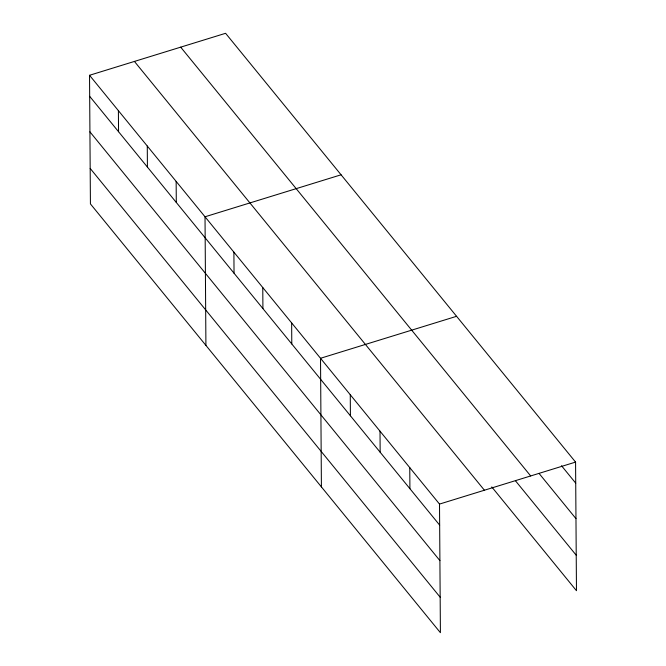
<?xml version="1.0" encoding="UTF-8"?>
<svg xmlns="http://www.w3.org/2000/svg" width="666" height="666" viewBox="0 0 666 666"><rect width="100%" height="100%" fill="white"/><g stroke="black" fill="none" stroke-linecap="round" stroke-linejoin="round"><path stroke-width="1" d="M89.527 75.283L439.51 504.079L440.409 632.7L90.426 203.904L89.527 75.283L225.591 33.3L575.574 462.096L576.473 590.717L491.758 486.921M341.084 174.8L205.02 216.783L205.919 345.404M456.576 316.308L320.521 358.283L321.412 486.913M439.51 504.079L575.574 462.096M561.496 465.725L575.724 483.15M539.11 473.484L575.973 518.648M180.686 47.153L530.677 475.949M515.434 480.744L576.223 555.219M134.424 61.43L484.415 490.226M89.677 96.337L439.66 525.133M89.918 131.835L439.91 560.63M90.176 168.406L440.159 597.202M409.765 467.632L409.915 488.686M380.011 431.177L380.161 452.239M350.266 394.73L350.416 415.792M291.641 322.91L291.791 343.964M262.77 287.537L262.92 308.591M233.899 252.156L234.041 273.218M176.149 181.41L176.299 202.464M147.278 146.029L147.419 167.091M118.398 110.656L118.548 131.718"/></g></svg>
